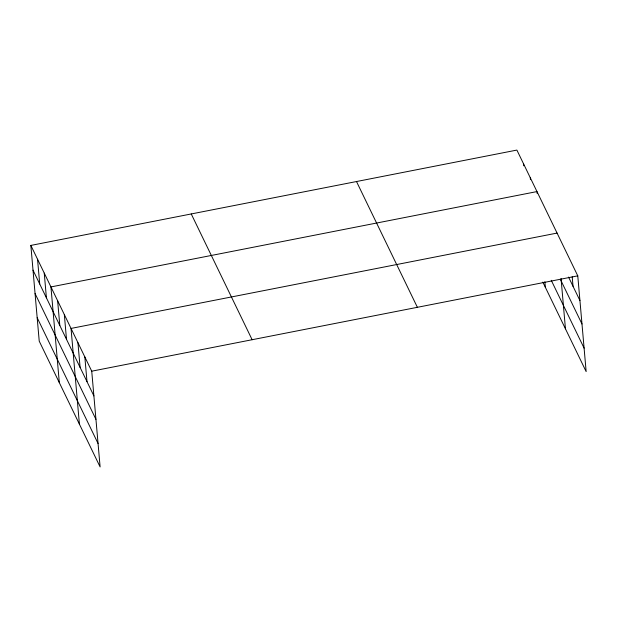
<?xml version="1.0" encoding="UTF-8"?>
<svg xmlns="http://www.w3.org/2000/svg" width="617" height="617" viewBox="0 0 617 617"><rect width="100%" height="100%" fill="white"/><g stroke="black" fill="none" stroke-linecap="round" stroke-linejoin="round"><path stroke-width="0.93" d="M30.85 245.419L91.732 371.187L100.108 466.922L39.226 341.155L30.85 245.419L516.892 150.078L577.774 275.845L586.15 371.581L542.844 282.123M557.074 233.079L71.032 328.429L79.408 424.164M91.732 371.187L577.774 275.845M568.573 277.087L579.934 300.564M560.452 279.509L581.985 323.994M551.259 280.311L584.098 348.142M356.495 181.537L417.377 307.305M191.247 213.96L252.129 339.728M33.009 270.146L93.9 395.913M35.061 293.576L95.951 419.344M37.174 317.724L98.057 443.492M572.206 276.802L573.039 286.311M561.038 278.429L565.45 328.815M537.145 193.483L536.983 191.578L50.941 286.928L59.317 382.663M544.865 281.691L545.359 287.314M530.288 177.742L530.45 179.647M523.586 163.906L523.756 165.811M84.838 356.935L86.997 381.661M77.935 342.682L80.094 367.408M64.338 314.593L66.497 339.319M57.636 300.757L59.803 325.483M44.247 273.092L46.406 297.81M37.544 259.256L39.712 283.982"/></g></svg>
